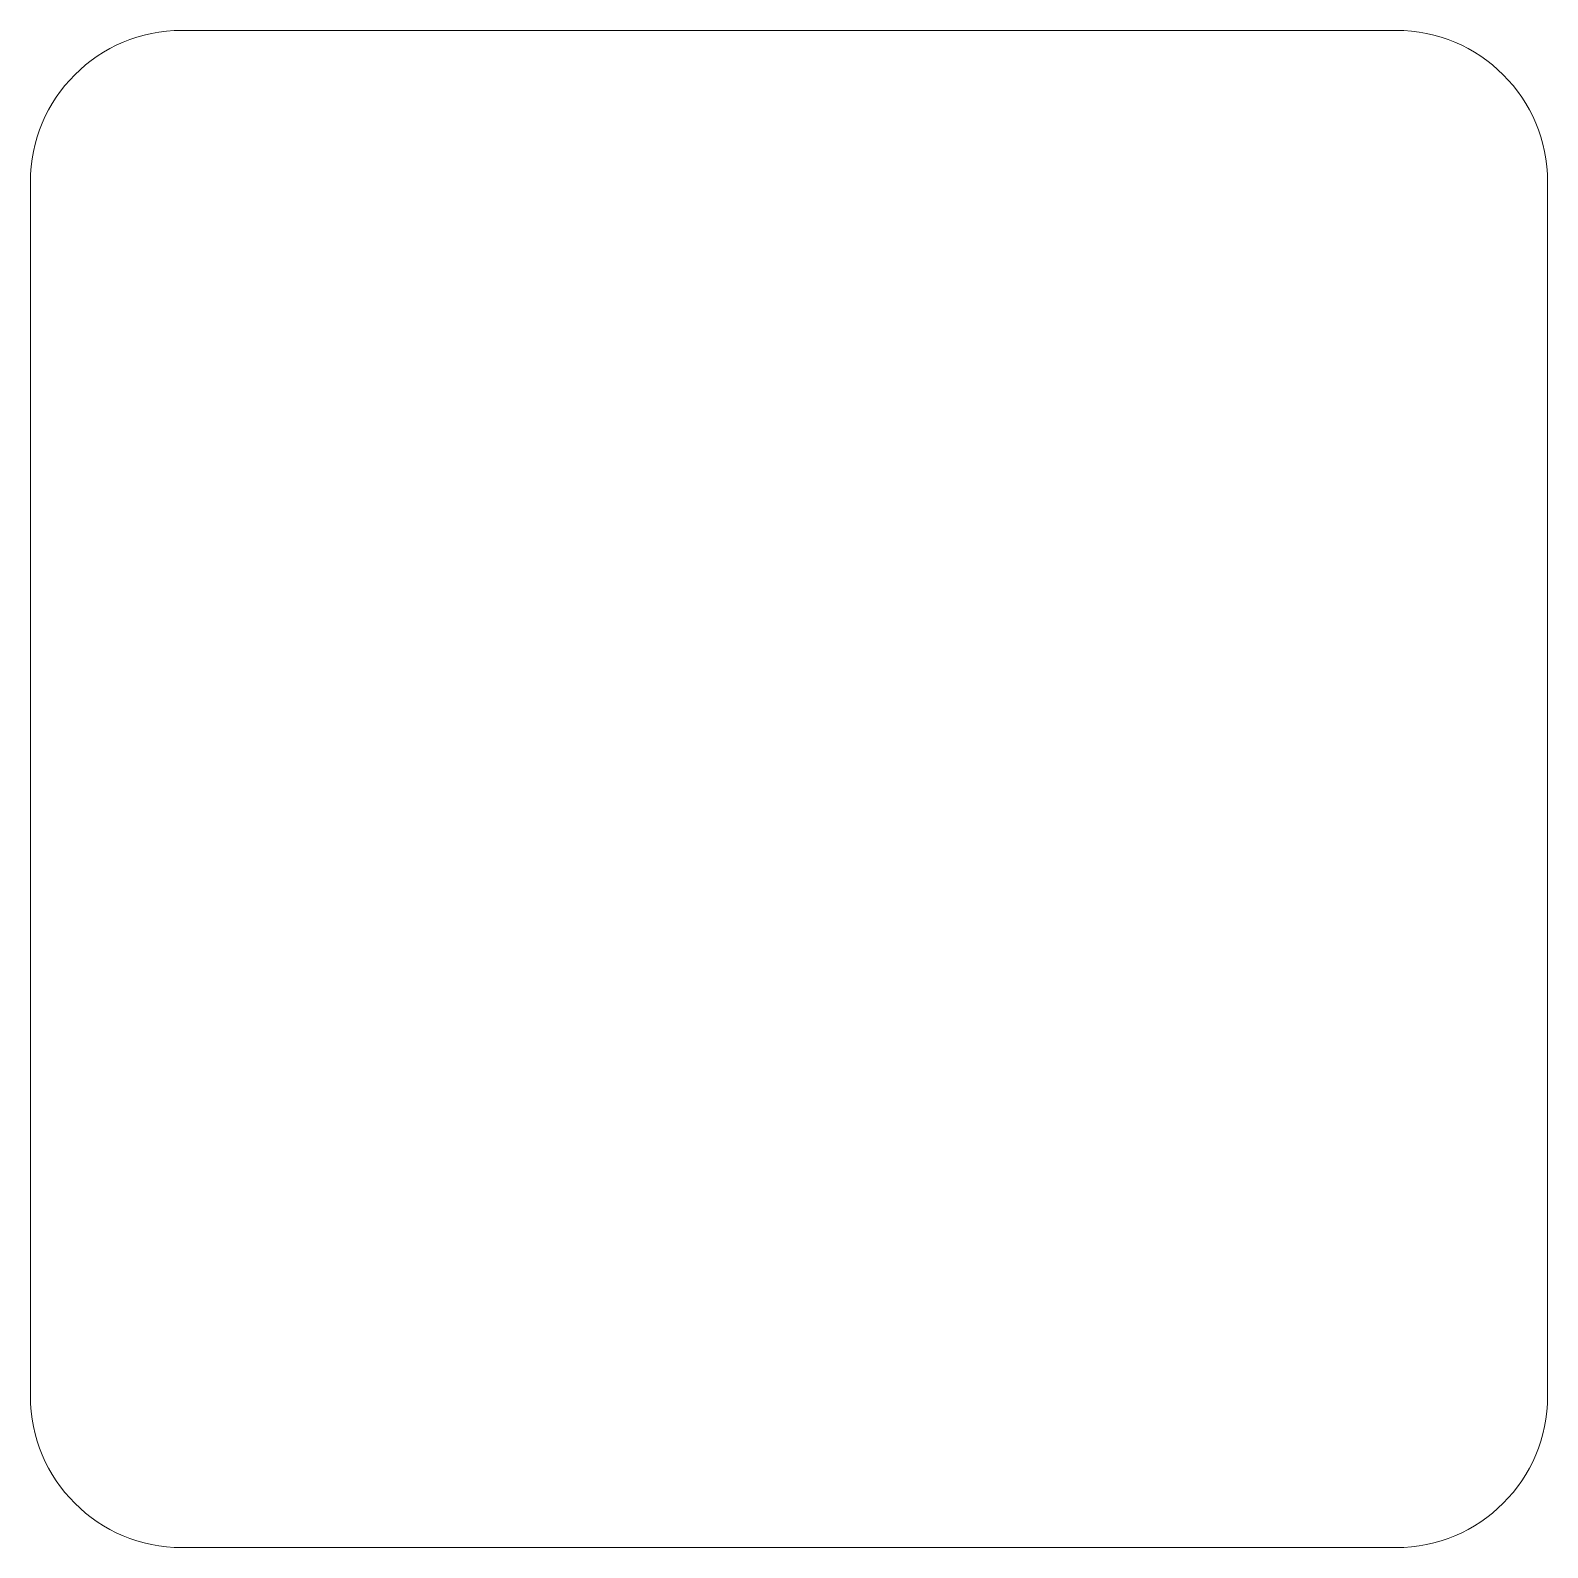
# Model space of a CAD drawing. Header units: inches. Extents: x 0 to 10, y 0 to 10.
import ezdxf

# ---------------------------------------------------------------- set-up
doc = ezdxf.new("R2010")
doc.units = ezdxf.units.IN
doc.layers.get('0').update_dxf_attribs({"linetype": 'CONTINUOUS', "lineweight": 0})

msp = doc.modelspace()

# ---------------------------------------------------------------- linework, layer by layer
for p, q in [((9, 10), (1, 10)), ((0, 9), (0, 1)), ((10, 1), (10, 9)), ((1, 0), (9, 0))]:
    msp.add_line(p, q)
for centre, start, end in [((1, 9), 90, 180), ((9, 9), 0, 90), ((1, 1), 180, 270), ((9, 1), 270, 0)]:
    msp.add_arc(centre, 1, start, end)

doc.saveas('drawing.dxf')
